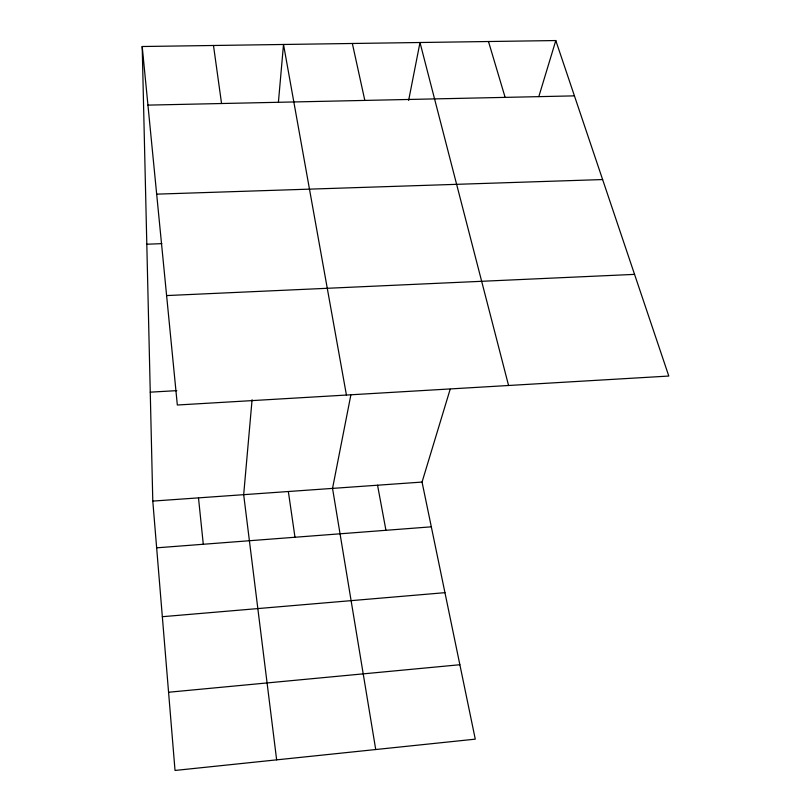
<?xml version="1.0" encoding="UTF-8"?>
<svg xmlns="http://www.w3.org/2000/svg" width="811" height="811" viewBox="0 0 811 811"><rect width="100%" height="100%" fill="white"/><g stroke="black" fill="none" stroke-linecap="round" stroke-linejoin="round"><path stroke-width="1.22" d="M252.079 399.742L243.675 494.68L276.642 759.856M278.437 101.973L283.515 44.473L346.429 395.048M350.828 395.139L332.54 488.394L375.726 749.526M408.643 100.392L419.997 42.507L508.568 385.499M142.199 46.511L177.335 405.013L668.801 376.051L555.799 40.55L142.199 46.511L152.792 501.097L175.024 770.45L475.276 739.156L422.055 482.069L450.156 389.29M538.818 96.61L555.799 40.55M168.566 692.249L459.867 664.736M162.332 616.705L444.955 592.669M156.645 547.83L431.32 526.826M152.792 501.097L422.055 482.069M150.248 392.159L176.798 390.638M166.61 295.569L634.557 274.371M146.801 244.223L161.845 243.645M156.665 194.143L602.614 179.555M147.937 105.116L574.431 95.87M488.486 41.523L505.131 97.381M352.349 43.48L364.828 100.412M377.551 485.221L385.945 530.293M288.351 491.517L294.981 537.247M213.486 45.487L221.555 103.524M198.492 497.863L203.287 544.262"/></g></svg>
